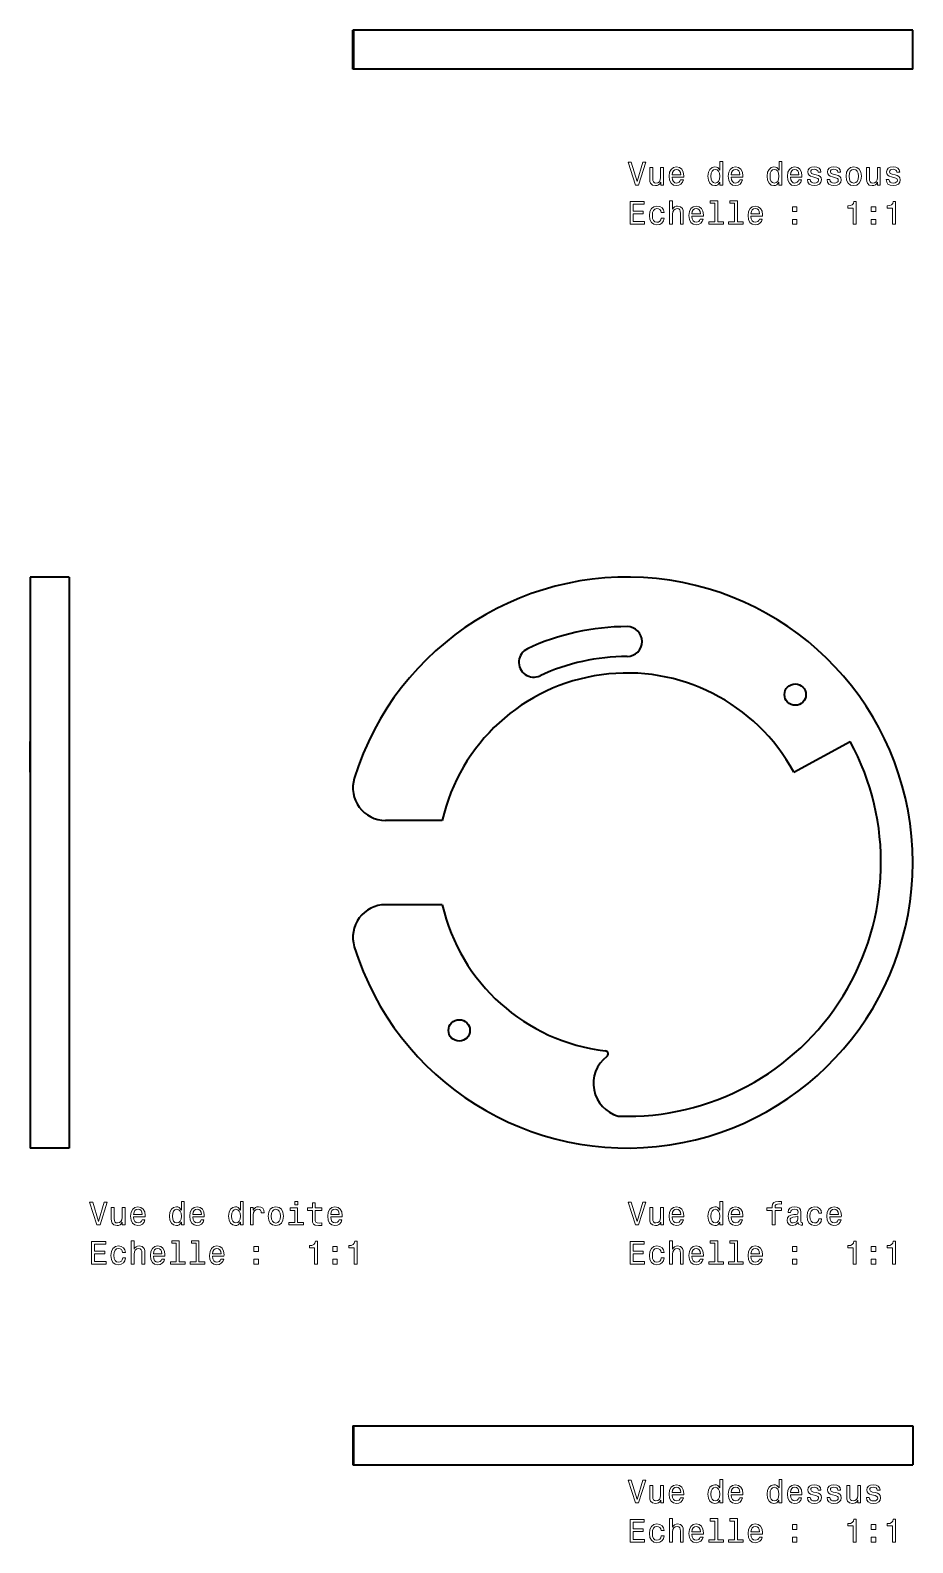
# Model space of a CAD drawing. Extents: x 502 to 939, y 316 to 575.
# Drawn here: x 501.7 to 637.6, y 315.7 to 548.8 of the extents above; entities that cross this region are included whole.
import ezdxf

# ---------------------------------------------------------------- set-up
doc = ezdxf.new("R2010")
doc.units = 0

msp = doc.modelspace()

# ---------------------------------------------------------------- linework, layer by layer
at = {"color": 7, "lineweight": 35, "ltscale": 0.005557}
for p, q in [((551.59, 548.78), (551.37, 548.78)), ((551.59, 542.78), (551.37, 542.78)), ((551.37, 333.66), (551.59, 333.66)), ((551.37, 327.66), (551.59, 327.66))]:
    msp.add_line(p, q, dxfattribs=at)
at = {"color": 7, "lineweight": 35, "ltscale": 0.15}
for p, q in [((551.37, 542.78), (551.37, 548.78)), ((637.63, 542.78), (637.63, 548.78)), ((507.66, 464.5), (501.66, 464.5)), ((507.66, 376.5), (501.66, 376.5)), ((551.37, 333.66), (551.37, 327.66)), ((551.37, 333.66), (551.37, 327.66)), ((637.63, 333.66), (637.63, 327.66))]:
    msp.add_line(p, q, dxfattribs=at)
at = {"color": 7, "lineweight": 35}
for p, q in [((637.63, 548.78), (551.59, 548.78)), ((637.63, 542.78), (551.59, 542.78)), ((501.66, 464.5), (501.66, 420.5)), ((507.66, 464.5), (507.66, 420.5)), ((501.66, 420.5), (501.66, 376.5)), ((507.66, 420.5), (507.66, 376.5)), ((551.59, 333.66), (637.63, 333.66)), ((551.59, 327.66), (637.63, 327.66)), ((592.36, 327.66), (632.75, 327.66))]:
    msp.add_line(p, q, dxfattribs=at)
at = {"color": 7, "lineweight": 13, "ltscale": 0.15}
for p, q in [((551.59, 542.78), (551.59, 548.78)), ((551.59, 333.66), (551.59, 327.66))]:
    msp.add_line(p, q, dxfattribs=at)
at = {"color": 7, "lineweight": 35, "ltscale": 0.051671}
msp.add_line((590.5, 548.78), (588.43, 548.78), dxfattribs=at)
at = {"color": 7, "lineweight": 35, "ltscale": 0.00497}
msp.add_line((590.7, 548.78), (590.5, 548.78), dxfattribs=at)
at = {"color": 7, "lineweight": 35, "ltscale": 0.118097}
msp.add_line((501.66, 434.44), (501.66, 439.16), dxfattribs=at)
at = {"color": 7, "lineweight": 35, "ltscale": 0.247501}
msp.add_line((619.31, 434.44), (628.01, 439.16), dxfattribs=at)
at = {"color": 7, "lineweight": 35, "ltscale": 0.219635}
for p, q in [((565.15, 427), (556.37, 427)), ((565.15, 414), (556.37, 414))]:
    msp.add_line(p, q, dxfattribs=at)
at = {"color": 7, "lineweight": 35, "ltscale": 0.000515747}
msp.add_line((501.66, 381.41), (501.66, 381.39), dxfattribs=at)
at = {"color": 7, "lineweight": 13}
for points in [[(596.03, 528.43), (595.15, 525.45), (594.25, 528.43), (593.77, 528.43), (594.9, 524.92), (595.4, 524.92), (596.51, 528.43)], [(599.23, 527.63), (598.79, 527.63), (598.79, 526.07), (598.74, 525.7), (598.59, 525.44), (598.36, 525.28), (598.07, 525.23), (597.83, 525.27), (597.68, 525.39), (597.59, 525.6), (597.57, 525.89), (597.57, 527.63), (597.13, 527.63), (597.13, 525.85), (597.14, 525.49), (597.24, 525.19), (597.53, 524.92), (598, 524.83), (598.25, 524.86), (598.47, 524.95), (598.66, 525.11), (598.81, 525.34), (598.81, 524.92), (599.23, 524.92)], [(600.57, 526.15), (602.34, 526.15), (602.35, 526.35), (602.27, 526.93), (602.05, 527.37), (601.69, 527.63), (601.22, 527.73), (600.76, 527.63), (600.41, 527.34), (600.18, 526.88), (600.1, 526.28), (600.18, 525.66), (600.41, 525.2), (600.75, 524.92), (601.21, 524.83), (601.6, 524.89), (601.92, 525.06), (602.16, 525.34), (602.3, 525.7), (601.86, 525.7), (601.77, 525.5), (601.64, 525.35), (601.26, 525.22), (600.98, 525.28), (600.76, 525.46), (600.62, 525.74), (600.57, 526.13)], [(600.57, 526.52), (600.62, 526.87), (600.76, 527.13), (600.97, 527.28), (601.24, 527.34), (601.51, 527.28), (601.71, 527.13), (601.84, 526.87), (601.88, 526.52)], [(607.92, 525.34), (607.92, 524.92), (608.36, 524.92), (608.36, 528.54), (607.92, 528.54), (607.92, 527.22), (607.58, 527.6), (607.38, 527.69), (607.14, 527.73), (606.71, 527.63), (606.38, 527.34), (606.16, 526.89), (606.08, 526.28), (606.16, 525.67), (606.38, 525.21), (606.71, 524.92), (607.14, 524.83), (607.38, 524.86), (607.59, 524.95)], [(607.21, 527.33), (607.51, 527.26), (607.73, 527.06), (607.86, 526.73), (607.91, 526.28), (607.86, 525.82), (607.73, 525.49), (607.51, 525.29), (607.21, 525.22), (606.94, 525.29), (606.73, 525.49), (606.58, 525.82), (606.54, 526.28), (606.58, 526.73), (606.73, 527.06), (606.94, 527.26)], [(609.68, 526.15), (611.45, 526.15), (611.46, 526.35), (611.38, 526.93), (611.15, 527.37), (610.8, 527.63), (610.33, 527.73), (609.87, 527.63), (609.52, 527.34), (609.29, 526.88), (609.21, 526.28), (609.29, 525.66), (609.51, 525.2), (609.86, 524.92), (610.32, 524.83), (610.71, 524.89), (611.03, 525.06), (611.27, 525.34), (611.41, 525.7), (610.97, 525.7), (610.88, 525.5), (610.74, 525.35), (610.37, 525.22), (610.08, 525.28), (609.87, 525.46), (609.73, 525.74), (609.68, 526.13)], [(609.68, 526.52), (609.73, 526.87), (609.87, 527.13), (610.07, 527.28), (610.35, 527.34), (610.61, 527.28), (610.82, 527.13), (610.95, 526.87), (610.99, 526.52)], [(617.02, 525.34), (617.02, 524.92), (617.47, 524.92), (617.47, 528.54), (617.03, 528.54), (617.03, 527.22), (616.69, 527.6), (616.48, 527.69), (616.25, 527.73), (615.82, 527.63), (615.49, 527.34), (615.27, 526.89), (615.19, 526.28), (615.27, 525.67), (615.49, 525.21), (615.82, 524.92), (616.25, 524.83), (616.48, 524.86), (616.7, 524.95)], [(616.32, 527.33), (616.61, 527.26), (616.84, 527.06), (616.97, 526.73), (617.02, 526.28), (616.97, 525.82), (616.84, 525.49), (616.61, 525.29), (616.32, 525.22), (616.05, 525.29), (615.83, 525.49), (615.69, 525.82), (615.65, 526.28), (615.69, 526.73), (615.83, 527.06), (616.05, 527.26)], [(618.78, 526.15), (620.56, 526.15), (620.56, 526.35), (620.48, 526.93), (620.26, 527.37), (619.91, 527.63), (619.44, 527.73), (618.98, 527.63), (618.63, 527.34), (618.4, 526.88), (618.32, 526.28), (618.4, 525.66), (618.62, 525.2), (618.97, 524.92), (619.42, 524.83), (619.82, 524.89), (620.14, 525.06), (620.38, 525.34), (620.51, 525.7), (620.07, 525.7), (619.98, 525.5), (619.85, 525.35), (619.48, 525.22), (619.19, 525.28), (618.98, 525.46), (618.83, 525.74), (618.78, 526.13)], [(618.78, 526.52), (618.84, 526.87), (618.98, 527.13), (619.18, 527.28), (619.45, 527.34), (619.72, 527.28), (619.93, 527.13), (620.05, 526.87), (620.1, 526.52)], [(622.76, 526.5), (622.33, 526.6), (622.01, 526.72), (621.91, 526.95), (621.94, 527.12), (622.04, 527.24), (622.21, 527.32), (622.46, 527.35), (622.7, 527.32), (622.88, 527.23), (623, 527.09), (623.06, 526.91), (623.49, 526.91), (623.49, 526.92), (623.41, 527.25), (623.21, 527.5), (622.88, 527.67), (622.46, 527.73), (622.03, 527.67), (621.72, 527.5), (621.52, 527.25), (621.46, 526.94), (621.51, 526.64), (621.65, 526.42), (621.88, 526.27), (622.22, 526.17), (622.71, 526.05), (623.01, 525.92), (623.1, 525.82), (623.13, 525.67), (623.08, 525.48), (622.96, 525.34), (622.76, 525.25), (622.5, 525.22), (622.22, 525.25), (622.02, 525.36), (621.89, 525.53), (621.83, 525.76), (621.4, 525.76), (621.47, 525.36), (621.68, 525.07), (622.01, 524.89), (622.46, 524.83), (622.93, 524.89), (623.28, 525.07), (623.49, 525.35), (623.57, 525.72), (623.51, 526.04), (623.36, 526.25), (623.1, 526.39)], [(625.79, 526.5), (625.36, 526.6), (625.05, 526.72), (624.94, 526.95), (624.97, 527.12), (625.08, 527.24), (625.25, 527.32), (625.5, 527.35), (625.73, 527.32), (625.92, 527.23), (626.04, 527.09), (626.09, 526.91), (626.52, 526.91), (626.52, 526.92), (626.45, 527.25), (626.24, 527.5), (625.92, 527.67), (625.5, 527.73), (625.07, 527.67), (624.75, 527.5), (624.56, 527.25), (624.5, 526.94), (624.54, 526.64), (624.68, 526.42), (624.92, 526.27), (625.25, 526.17), (625.75, 526.05), (626.05, 525.92), (626.13, 525.82), (626.16, 525.67), (626.12, 525.48), (626, 525.34), (625.8, 525.25), (625.54, 525.22), (625.26, 525.25), (625.06, 525.36), (624.92, 525.53), (624.87, 525.76), (624.44, 525.76), (624.51, 525.36), (624.71, 525.07), (625.04, 524.89), (625.5, 524.83), (625.97, 524.89), (626.32, 525.07), (626.53, 525.35), (626.61, 525.72), (626.55, 526.04), (626.39, 526.25), (626.14, 526.39)], [(627.37, 526.27), (627.45, 525.66), (627.68, 525.2), (628.05, 524.92), (628.55, 524.83), (629.04, 524.92), (629.4, 525.2), (629.64, 525.65), (629.72, 526.27), (629.64, 526.89), (629.4, 527.35), (629.04, 527.63), (628.55, 527.73), (628.05, 527.63), (627.68, 527.34), (627.45, 526.89)], [(627.83, 526.28), (627.87, 526.73), (628.01, 527.06), (628.24, 527.26), (628.55, 527.33), (628.85, 527.26), (629.08, 527.07), (629.22, 526.73), (629.27, 526.28), (629.22, 525.82), (629.08, 525.49), (628.85, 525.29), (628.55, 525.22), (628.24, 525.29), (628.01, 525.49), (627.87, 525.82)], [(632.63, 527.63), (632.18, 527.63), (632.18, 526.07), (632.13, 525.7), (631.99, 525.44), (631.76, 525.28), (631.46, 525.23), (631.23, 525.27), (631.07, 525.39), (630.99, 525.6), (630.97, 525.89), (630.97, 527.63), (630.52, 527.63), (630.52, 525.85), (630.54, 525.49), (630.64, 525.19), (630.93, 524.92), (631.4, 524.83), (631.65, 524.86), (631.87, 524.95), (632.05, 525.11), (632.2, 525.34), (632.2, 524.92), (632.63, 524.92)], [(634.9, 526.5), (634.47, 526.6), (634.16, 526.72), (634.05, 526.95), (634.08, 527.12), (634.19, 527.24), (634.36, 527.32), (634.6, 527.35), (634.84, 527.32), (635.03, 527.23), (635.15, 527.09), (635.2, 526.91), (635.63, 526.91), (635.63, 526.92), (635.56, 527.25), (635.35, 527.5), (635.03, 527.67), (634.6, 527.73), (634.18, 527.67), (633.86, 527.5), (633.67, 527.25), (633.61, 526.94), (633.65, 526.64), (633.79, 526.42), (634.02, 526.27), (634.36, 526.17), (634.86, 526.05), (635.16, 525.92), (635.24, 525.82), (635.27, 525.67), (635.22, 525.48), (635.1, 525.34), (634.91, 525.25), (634.64, 525.22), (634.37, 525.25), (634.17, 525.36), (634.03, 525.53), (633.97, 525.76), (633.55, 525.76), (633.62, 525.36), (633.82, 525.07), (634.15, 524.89), (634.6, 524.83), (635.08, 524.89), (635.43, 525.07), (635.64, 525.35), (635.71, 525.72), (635.66, 526.04), (635.5, 526.25), (635.24, 526.39)], [(594.09, 518.88), (596.31, 518.88), (596.31, 519.3), (594.56, 519.3), (594.56, 520.48), (596.12, 520.48), (596.12, 520.9), (594.56, 520.9), (594.56, 521.95), (596.27, 521.95), (596.27, 522.38), (594.09, 522.38)], [(600.18, 518.88), (600.62, 518.88), (600.62, 520.44), (600.67, 520.8), (600.81, 521.06), (601.04, 521.22), (601.34, 521.28), (601.59, 521.23), (601.74, 521.09), (601.81, 520.87), (601.84, 520.56), (601.84, 518.88), (602.28, 518.88), (602.28, 520.66), (602.26, 521.01), (602.17, 521.31), (601.87, 521.58), (601.41, 521.68), (601.16, 521.64), (600.94, 521.55), (600.76, 521.4), (600.62, 521.19), (600.62, 522.5), (600.18, 522.5)], [(607.13, 522.12), (607.13, 519.25), (606.22, 519.25), (606.22, 518.88), (608.49, 518.88), (608.49, 519.25), (607.58, 519.25), (607.58, 522.5), (606.44, 522.5), (606.44, 522.12)], [(610.17, 522.12), (610.17, 519.25), (609.26, 519.25), (609.26, 518.88), (611.52, 518.88), (611.52, 519.25), (610.61, 519.25), (610.61, 522.5), (609.47, 522.5), (609.47, 522.12)], [(628.46, 518.88), (628.92, 518.88), (628.92, 522.4), (628.57, 522.4), (628.48, 522.09), (628.3, 521.89), (628.02, 521.76), (627.64, 521.72), (627.64, 521.37), (628.46, 521.37)], [(634.53, 518.88), (634.99, 518.88), (634.99, 522.4), (634.64, 522.4), (634.55, 522.09), (634.37, 521.89), (634.09, 521.76), (633.71, 521.72), (633.71, 521.37), (634.53, 521.37)], [(598.87, 520.69), (599.31, 520.69), (599.22, 521.09), (599, 521.41), (598.66, 521.6), (598.22, 521.68), (597.74, 521.58), (597.37, 521.3), (597.14, 520.84), (597.06, 520.22), (597.13, 519.61), (597.36, 519.16), (597.72, 518.88), (598.21, 518.78), (598.64, 518.85), (598.98, 519.07), (599.21, 519.4), (599.31, 519.84), (598.89, 519.84), (598.81, 519.56), (598.67, 519.35), (598.47, 519.22), (598.22, 519.18), (597.91, 519.24), (597.69, 519.45), (597.56, 519.77), (597.51, 520.24), (597.56, 520.69), (597.7, 521.02), (597.92, 521.22), (598.22, 521.29), (598.48, 521.25), (598.68, 521.13), (598.81, 520.94)], [(603.6, 520.1), (605.38, 520.1), (605.38, 520.31), (605.3, 520.89), (605.08, 521.32), (604.73, 521.58), (604.26, 521.68), (603.8, 521.58), (603.45, 521.3), (603.22, 520.84), (603.14, 520.23), (603.22, 519.61), (603.44, 519.16), (603.79, 518.88), (604.24, 518.78), (604.64, 518.84), (604.96, 519.02), (605.2, 519.29), (605.33, 519.65), (604.89, 519.65), (604.8, 519.45), (604.67, 519.3), (604.3, 519.18), (604.01, 519.23), (603.8, 519.41), (603.65, 519.7), (603.6, 520.09)], [(603.6, 520.47), (603.66, 520.82), (603.8, 521.08), (604, 521.24), (604.27, 521.29), (604.54, 521.24), (604.75, 521.08), (604.87, 520.82), (604.92, 520.47)], [(612.71, 520.1), (614.49, 520.1), (614.49, 520.31), (614.41, 520.89), (614.19, 521.32), (613.84, 521.58), (613.37, 521.68), (612.91, 521.58), (612.56, 521.3), (612.33, 520.84), (612.25, 520.23), (612.32, 519.61), (612.55, 519.16), (612.9, 518.88), (613.35, 518.78), (613.75, 518.84), (614.07, 519.02), (614.31, 519.29), (614.44, 519.65), (614, 519.65), (613.91, 519.45), (613.78, 519.3), (613.41, 519.18), (613.12, 519.23), (612.9, 519.41), (612.76, 519.7), (612.71, 520.09)], [(612.71, 520.47), (612.77, 520.82), (612.9, 521.08), (613.11, 521.24), (613.38, 521.29), (613.65, 521.24), (613.86, 521.08), (613.98, 520.82), (614.03, 520.47)], [(619.09, 520.83), (619.79, 520.83), (619.79, 521.58), (619.09, 521.58)], [(631.24, 520.83), (631.93, 520.83), (631.93, 521.58), (631.24, 521.58)], [(619.09, 518.88), (619.79, 518.88), (619.79, 519.63), (619.09, 519.63)], [(631.24, 518.88), (631.93, 518.88), (631.93, 519.63), (631.24, 519.63)], [(513.06, 368.15), (512.18, 365.17), (511.28, 368.15), (510.8, 368.15), (511.93, 364.64), (512.43, 364.64), (513.53, 368.15)], [(516.26, 367.35), (515.81, 367.35), (515.81, 365.79), (515.76, 365.43), (515.62, 365.16), (515.39, 365), (515.09, 364.95), (514.86, 364.99), (514.7, 365.11), (514.62, 365.32), (514.6, 365.61), (514.6, 367.35), (514.15, 367.35), (514.15, 365.57), (514.17, 365.21), (514.27, 364.92), (514.56, 364.64), (515.03, 364.55), (515.28, 364.58), (515.5, 364.67), (515.68, 364.83), (515.83, 365.06), (515.83, 364.64), (516.26, 364.64)], [(517.59, 365.87), (519.37, 365.87), (519.37, 366.08), (519.29, 366.66), (519.07, 367.09), (518.72, 367.35), (518.25, 367.45), (517.79, 367.35), (517.44, 367.06), (517.21, 366.61), (517.13, 366), (517.21, 365.38), (517.43, 364.93), (517.78, 364.64), (518.23, 364.55), (518.63, 364.61), (518.95, 364.78), (519.19, 365.06), (519.32, 365.42), (518.89, 365.42), (518.79, 365.22), (518.66, 365.07), (518.29, 364.95), (518, 365), (517.79, 365.18), (517.64, 365.47), (517.59, 365.85)], [(517.59, 366.24), (517.65, 366.59), (517.79, 366.85), (517.99, 367), (518.27, 367.06), (518.53, 367), (518.74, 366.85), (518.87, 366.59), (518.91, 366.24)], [(524.94, 365.06), (524.94, 364.64), (525.39, 364.64), (525.39, 368.26), (524.95, 368.26), (524.95, 366.94), (524.61, 367.32), (524.4, 367.41), (524.17, 367.45), (523.74, 367.35), (523.4, 367.06), (523.19, 366.61), (523.11, 366), (523.19, 365.39), (523.4, 364.93), (523.74, 364.64), (524.17, 364.55), (524.4, 364.58), (524.61, 364.67)], [(524.24, 367.05), (524.53, 366.98), (524.76, 366.78), (524.89, 366.45), (524.94, 366), (524.89, 365.54), (524.76, 365.21), (524.53, 365.01), (524.24, 364.95), (523.96, 365.01), (523.75, 365.21), (523.61, 365.55), (523.57, 366), (523.61, 366.45), (523.75, 366.78), (523.96, 366.98)], [(526.7, 365.87), (528.48, 365.87), (528.48, 366.08), (528.4, 366.66), (528.18, 367.09), (527.83, 367.35), (527.36, 367.45), (526.9, 367.35), (526.55, 367.06), (526.32, 366.61), (526.24, 366), (526.31, 365.38), (526.54, 364.93), (526.89, 364.64), (527.34, 364.55), (527.74, 364.61), (528.06, 364.78), (528.3, 365.06), (528.43, 365.42), (527.99, 365.42), (527.9, 365.22), (527.77, 365.07), (527.4, 364.95), (527.11, 365), (526.89, 365.18), (526.75, 365.47), (526.7, 365.85)], [(526.7, 366.24), (526.76, 366.59), (526.89, 366.85), (527.1, 367), (527.37, 367.06), (527.64, 367), (527.85, 366.85), (527.97, 366.59), (528.02, 366.24)], [(534.05, 365.06), (534.05, 364.64), (534.49, 364.64), (534.49, 368.26), (534.06, 368.26), (534.06, 366.94), (533.72, 367.32), (533.51, 367.41), (533.27, 367.45), (532.85, 367.35), (532.51, 367.06), (532.3, 366.61), (532.22, 366), (532.3, 365.39), (532.51, 364.93), (532.85, 364.64), (533.27, 364.55), (533.51, 364.58), (533.72, 364.67)], [(533.35, 367.05), (533.64, 366.98), (533.86, 366.78), (534, 366.45), (534.05, 366), (534, 365.54), (533.86, 365.21), (533.64, 365.01), (533.35, 364.95), (533.07, 365.01), (532.86, 365.21), (532.72, 365.55), (532.67, 366), (532.72, 366.45), (532.86, 366.78), (533.07, 366.98)], [(535.59, 364.64), (536.03, 364.64), (536.03, 366.19), (536.08, 366.56), (536.21, 366.83), (536.44, 366.99), (536.73, 367.05), (536.96, 367.01), (537.12, 366.91), (537.22, 366.74), (537.26, 366.51), (537.71, 366.51), (537.65, 366.92), (537.48, 367.21), (537.2, 367.39), (536.82, 367.45), (536.57, 367.41), (536.35, 367.31), (536.15, 367.13), (535.99, 366.9), (535.99, 367.35), (535.59, 367.35)], [(538.33, 365.99), (538.41, 365.38), (538.64, 364.93), (539.01, 364.64), (539.5, 364.55), (539.99, 364.64), (540.36, 364.92), (540.59, 365.37), (540.68, 365.99), (540.59, 366.61), (540.36, 367.07), (539.99, 367.35), (539.5, 367.45), (539.01, 367.35), (538.64, 367.06), (538.41, 366.61)], [(538.78, 366), (538.83, 366.45), (538.97, 366.78), (539.19, 366.98), (539.5, 367.05), (539.8, 366.98), (540.03, 366.79), (540.17, 366.45), (540.22, 366), (540.17, 365.54), (540.03, 365.21), (539.8, 365.01), (539.5, 364.94), (539.19, 365.01), (538.97, 365.21), (538.83, 365.54)], [(542.85, 365.02), (542.85, 367.26), (541.71, 367.26), (541.71, 366.88), (542.41, 366.88), (542.41, 365.02), (541.5, 365.02), (541.5, 364.64), (543.77, 364.64), (543.77, 365.02)], [(542.87, 368.26), (542.4, 368.26), (542.4, 367.76), (542.87, 367.76)], [(545.13, 366.88), (545.13, 365.53), (545.16, 365.09), (545.3, 364.78), (545.58, 364.61), (546.06, 364.55), (546.58, 364.57), (546.58, 364.96), (546.2, 364.93), (545.85, 364.97), (545.67, 365.09), (545.58, 365.3), (545.57, 365.6), (545.57, 366.88), (546.58, 366.88), (546.58, 367.26), (545.57, 367.26), (545.57, 368.05), (545.13, 368.05), (545.13, 367.26), (544.36, 367.26), (544.36, 366.88)], [(547.95, 365.87), (549.73, 365.87), (549.73, 366.08), (549.65, 366.66), (549.43, 367.09), (549.08, 367.35), (548.61, 367.45), (548.15, 367.35), (547.8, 367.06), (547.57, 366.61), (547.49, 366), (547.57, 365.38), (547.79, 364.93), (548.14, 364.64), (548.6, 364.55), (548.99, 364.61), (549.31, 364.78), (549.55, 365.06), (549.68, 365.42), (549.25, 365.42), (549.15, 365.22), (549.02, 365.07), (548.65, 364.95), (548.36, 365), (548.15, 365.18), (548.01, 365.47), (547.95, 365.85)], [(547.95, 366.24), (548.01, 366.59), (548.15, 366.85), (548.35, 367), (548.63, 367.06), (548.89, 367), (549.1, 366.85), (549.23, 366.59), (549.27, 366.24)], [(596.03, 368.15), (595.15, 365.17), (594.25, 368.15), (593.77, 368.15), (594.9, 364.64), (595.4, 364.64), (596.51, 368.15)], [(599.23, 367.35), (598.79, 367.35), (598.79, 365.79), (598.74, 365.43), (598.59, 365.16), (598.36, 365), (598.07, 364.95), (597.83, 364.99), (597.68, 365.11), (597.59, 365.32), (597.57, 365.61), (597.57, 367.35), (597.13, 367.35), (597.13, 365.57), (597.14, 365.21), (597.24, 364.92), (597.53, 364.64), (598, 364.55), (598.25, 364.58), (598.47, 364.67), (598.66, 364.83), (598.81, 365.06), (598.81, 364.64), (599.23, 364.64)], [(600.57, 365.87), (602.34, 365.87), (602.35, 366.08), (602.27, 366.66), (602.05, 367.09), (601.69, 367.35), (601.22, 367.45), (600.76, 367.35), (600.41, 367.06), (600.18, 366.61), (600.1, 366), (600.18, 365.38), (600.41, 364.93), (600.75, 364.64), (601.21, 364.55), (601.6, 364.61), (601.92, 364.78), (602.16, 365.06), (602.3, 365.42), (601.86, 365.42), (601.77, 365.22), (601.64, 365.07), (601.26, 364.95), (600.98, 365), (600.76, 365.18), (600.62, 365.47), (600.57, 365.85)], [(600.57, 366.24), (600.62, 366.59), (600.76, 366.85), (600.97, 367), (601.24, 367.06), (601.51, 367), (601.71, 366.85), (601.84, 366.59), (601.88, 366.24)], [(607.92, 365.06), (607.92, 364.64), (608.36, 364.64), (608.36, 368.26), (607.92, 368.26), (607.92, 366.94), (607.58, 367.32), (607.38, 367.41), (607.14, 367.45), (606.71, 367.35), (606.38, 367.06), (606.16, 366.61), (606.08, 366), (606.16, 365.39), (606.38, 364.93), (606.71, 364.64), (607.14, 364.55), (607.38, 364.58), (607.59, 364.67)], [(607.21, 367.05), (607.51, 366.98), (607.73, 366.78), (607.86, 366.45), (607.91, 366), (607.86, 365.54), (607.73, 365.21), (607.51, 365.01), (607.21, 364.95), (606.94, 365.01), (606.73, 365.21), (606.58, 365.55), (606.54, 366), (606.58, 366.45), (606.73, 366.78), (606.94, 366.98)], [(609.68, 365.87), (611.45, 365.87), (611.46, 366.08), (611.38, 366.66), (611.15, 367.09), (610.8, 367.35), (610.33, 367.45), (609.87, 367.35), (609.52, 367.06), (609.29, 366.61), (609.21, 366), (609.29, 365.38), (609.51, 364.93), (609.86, 364.64), (610.32, 364.55), (610.71, 364.61), (611.03, 364.78), (611.27, 365.06), (611.41, 365.42), (610.97, 365.42), (610.88, 365.22), (610.74, 365.07), (610.37, 364.95), (610.08, 365), (609.87, 365.18), (609.73, 365.47), (609.68, 365.85)], [(609.68, 366.24), (609.73, 366.59), (609.87, 366.85), (610.07, 367), (610.35, 367.06), (610.61, 367), (610.82, 366.85), (610.95, 366.59), (610.99, 366.24)], [(615.97, 366.88), (615.97, 364.64), (616.42, 364.64), (616.42, 366.88), (617.43, 366.88), (617.43, 367.26), (616.42, 367.26), (616.42, 367.43), (616.45, 367.63), (616.57, 367.77), (616.77, 367.85), (617.05, 367.88), (617.43, 367.86), (617.43, 368.24), (616.95, 368.26), (616.51, 368.22), (616.21, 368.08), (616.03, 367.85), (615.97, 367.51), (615.97, 367.26), (615.16, 367.26), (615.16, 366.88)], [(620, 365), (620, 364.98), (620.03, 364.81), (620.1, 364.69), (620.42, 364.59), (620.67, 364.63), (620.67, 364.98), (620.56, 364.96), (620.42, 365.03), (620.4, 365.23), (620.4, 366.63), (620.34, 366.99), (620.16, 367.24), (619.85, 367.39), (619.42, 367.45), (619, 367.39), (618.68, 367.22), (618.49, 366.95), (618.42, 366.6), (618.42, 366.56), (618.82, 366.56), (618.85, 366.78), (618.97, 366.93), (619.15, 367.02), (619.4, 367.05), (619.65, 367.03), (619.83, 366.95), (619.93, 366.82), (619.97, 366.64), (619.95, 366.43), (619.87, 366.32), (619.67, 366.27), (619.29, 366.23), (618.85, 366.14), (618.55, 365.98), (618.36, 365.73), (618.31, 365.35), (618.36, 365.02), (618.52, 364.77), (618.77, 364.62), (619.12, 364.56), (619.59, 364.67)], [(619.95, 365.59), (619.89, 365.33), (619.73, 365.13), (619.49, 365), (619.19, 364.95), (619, 364.98), (618.86, 365.06), (618.78, 365.2), (618.75, 365.39), (618.77, 365.57), (618.85, 365.7), (619.18, 365.84), (619.59, 365.9), (619.95, 366.02)], [(623.16, 366.45), (623.59, 366.45), (623.5, 366.86), (623.29, 367.18), (622.95, 367.37), (622.51, 367.45), (622.03, 367.35), (621.66, 367.06), (621.43, 366.61), (621.35, 365.99), (621.42, 365.38), (621.65, 364.93), (622.01, 364.64), (622.5, 364.55), (622.93, 364.62), (623.27, 364.84), (623.5, 365.17), (623.6, 365.61), (623.18, 365.61), (623.1, 365.33), (622.96, 365.12), (622.76, 364.99), (622.51, 364.95), (622.2, 365.01), (621.98, 365.21), (621.84, 365.54), (621.8, 366.01), (621.84, 366.46), (621.99, 366.79), (622.21, 366.99), (622.51, 367.06), (622.77, 367.01), (622.97, 366.9), (623.1, 366.71)], [(624.86, 365.87), (626.63, 365.87), (626.64, 366.08), (626.56, 366.66), (626.33, 367.09), (625.98, 367.35), (625.51, 367.45), (625.05, 367.35), (624.7, 367.06), (624.47, 366.61), (624.39, 366), (624.47, 365.38), (624.69, 364.93), (625.04, 364.64), (625.5, 364.55), (625.89, 364.61), (626.21, 364.78), (626.45, 365.06), (626.59, 365.42), (626.15, 365.42), (626.06, 365.22), (625.92, 365.07), (625.55, 364.95), (625.26, 365), (625.05, 365.18), (624.91, 365.47), (624.86, 365.85)], [(624.86, 366.24), (624.91, 366.59), (625.05, 366.85), (625.25, 367), (625.53, 367.06), (625.79, 367), (626, 366.85), (626.13, 366.59), (626.17, 366.24)], [(511.12, 358.6), (513.34, 358.6), (513.34, 359.02), (511.58, 359.02), (511.58, 360.21), (513.15, 360.21), (513.15, 360.62), (511.58, 360.62), (511.58, 361.67), (513.3, 361.67), (513.3, 362.1), (511.12, 362.1)], [(515.89, 360.41), (516.33, 360.41), (516.24, 360.81), (516.03, 361.13), (515.69, 361.32), (515.25, 361.4), (514.77, 361.3), (514.4, 361.02), (514.17, 360.56), (514.08, 359.94), (514.16, 359.33), (514.39, 358.88), (514.75, 358.6), (515.23, 358.5), (515.67, 358.58), (516.01, 358.79), (516.24, 359.12), (516.34, 359.56), (515.92, 359.56), (515.84, 359.28), (515.7, 359.07), (515.5, 358.94), (515.25, 358.9), (514.94, 358.96), (514.72, 359.17), (514.58, 359.49), (514.54, 359.96), (514.58, 360.41), (514.72, 360.74), (514.95, 360.94), (515.25, 361.01), (515.51, 360.97), (515.71, 360.85), (515.84, 360.66)], [(517.21, 358.6), (517.65, 358.6), (517.65, 360.16), (517.7, 360.52), (517.84, 360.78), (518.07, 360.94), (518.37, 361), (518.61, 360.95), (518.76, 360.82), (518.84, 360.59), (518.87, 360.29), (518.87, 358.6), (519.31, 358.6), (519.31, 360.38), (519.29, 360.73), (519.2, 361.03), (518.9, 361.3), (518.44, 361.4), (518.18, 361.37), (517.97, 361.27), (517.79, 361.12), (517.65, 360.91), (517.65, 362.22), (517.21, 362.22)], [(520.63, 359.82), (522.41, 359.82), (522.41, 360.03), (522.33, 360.61), (522.11, 361.04), (521.76, 361.3), (521.29, 361.4), (520.83, 361.3), (520.47, 361.02), (520.25, 360.56), (520.17, 359.95), (520.24, 359.33), (520.47, 358.88), (520.82, 358.6), (521.27, 358.5), (521.66, 358.57), (521.99, 358.74), (522.22, 359.01), (522.36, 359.37), (521.92, 359.37), (521.83, 359.17), (521.7, 359.02), (521.33, 358.9), (521.04, 358.95), (520.82, 359.13), (520.68, 359.42), (520.63, 359.81)], [(524.16, 361.84), (524.16, 358.97), (523.25, 358.97), (523.25, 358.6), (525.51, 358.6), (525.51, 358.97), (524.6, 358.97), (524.6, 362.22), (523.46, 362.22), (523.46, 361.84)], [(527.2, 361.84), (527.2, 358.97), (526.28, 358.97), (526.28, 358.6), (528.55, 358.6), (528.55, 358.97), (527.64, 358.97), (527.64, 362.22), (526.5, 362.22), (526.5, 361.84)], [(529.74, 359.82), (531.51, 359.82), (531.52, 360.03), (531.44, 360.61), (531.22, 361.04), (530.86, 361.3), (530.39, 361.4), (529.94, 361.3), (529.58, 361.02), (529.36, 360.56), (529.27, 359.95), (529.35, 359.33), (529.58, 358.88), (529.93, 358.6), (530.38, 358.5), (530.77, 358.57), (531.1, 358.74), (531.33, 359.01), (531.47, 359.37), (531.03, 359.37), (530.94, 359.17), (530.81, 359.02), (530.43, 358.9), (530.15, 358.95), (529.93, 359.13), (529.79, 359.42), (529.74, 359.81)], [(545.48, 358.6), (545.94, 358.6), (545.94, 362.12), (545.6, 362.12), (545.51, 361.81), (545.33, 361.61), (545.05, 361.49), (544.67, 361.45), (544.67, 361.09), (545.48, 361.09)], [(551.56, 358.6), (552.01, 358.6), (552.01, 362.12), (551.67, 362.12), (551.58, 361.81), (551.4, 361.61), (551.12, 361.49), (550.74, 361.45), (550.74, 361.09), (551.56, 361.09)], [(594.09, 358.6), (596.31, 358.6), (596.31, 359.02), (594.56, 359.02), (594.56, 360.21), (596.12, 360.21), (596.12, 360.62), (594.56, 360.62), (594.56, 361.67), (596.27, 361.67), (596.27, 362.1), (594.09, 362.1)], [(598.87, 360.41), (599.31, 360.41), (599.22, 360.81), (599, 361.13), (598.66, 361.32), (598.22, 361.4), (597.74, 361.3), (597.37, 361.02), (597.14, 360.56), (597.06, 359.94), (597.13, 359.33), (597.36, 358.88), (597.72, 358.6), (598.21, 358.5), (598.64, 358.58), (598.98, 358.79), (599.21, 359.12), (599.31, 359.56), (598.89, 359.56), (598.81, 359.28), (598.67, 359.07), (598.47, 358.94), (598.22, 358.9), (597.91, 358.96), (597.69, 359.17), (597.56, 359.49), (597.51, 359.96), (597.56, 360.41), (597.7, 360.74), (597.92, 360.94), (598.22, 361.01), (598.48, 360.97), (598.68, 360.85), (598.81, 360.66)], [(600.18, 358.6), (600.62, 358.6), (600.62, 360.16), (600.67, 360.52), (600.81, 360.78), (601.04, 360.94), (601.34, 361), (601.59, 360.95), (601.74, 360.82), (601.81, 360.59), (601.84, 360.29), (601.84, 358.6), (602.28, 358.6), (602.28, 360.38), (602.26, 360.73), (602.17, 361.03), (601.87, 361.3), (601.41, 361.4), (601.16, 361.37), (600.94, 361.27), (600.76, 361.12), (600.62, 360.91), (600.62, 362.22), (600.18, 362.22)], [(603.6, 359.82), (605.38, 359.82), (605.38, 360.03), (605.3, 360.61), (605.08, 361.04), (604.73, 361.3), (604.26, 361.4), (603.8, 361.3), (603.45, 361.02), (603.22, 360.56), (603.14, 359.95), (603.22, 359.33), (603.44, 358.88), (603.79, 358.6), (604.24, 358.5), (604.64, 358.57), (604.96, 358.74), (605.2, 359.01), (605.33, 359.37), (604.89, 359.37), (604.8, 359.17), (604.67, 359.02), (604.3, 358.9), (604.01, 358.95), (603.8, 359.13), (603.65, 359.42), (603.6, 359.81)], [(607.13, 361.84), (607.13, 358.97), (606.22, 358.97), (606.22, 358.6), (608.49, 358.6), (608.49, 358.97), (607.58, 358.97), (607.58, 362.22), (606.44, 362.22), (606.44, 361.84)], [(610.17, 361.84), (610.17, 358.97), (609.26, 358.97), (609.26, 358.6), (611.52, 358.6), (611.52, 358.97), (610.61, 358.97), (610.61, 362.22), (609.47, 362.22), (609.47, 361.84)], [(612.71, 359.82), (614.49, 359.82), (614.49, 360.03), (614.41, 360.61), (614.19, 361.04), (613.84, 361.3), (613.37, 361.4), (612.91, 361.3), (612.56, 361.02), (612.33, 360.56), (612.25, 359.95), (612.32, 359.33), (612.55, 358.88), (612.9, 358.6), (613.35, 358.5), (613.75, 358.57), (614.07, 358.74), (614.31, 359.01), (614.44, 359.37), (614, 359.37), (613.91, 359.17), (613.78, 359.02), (613.41, 358.9), (613.12, 358.95), (612.9, 359.13), (612.76, 359.42), (612.71, 359.81)], [(628.46, 358.6), (628.92, 358.6), (628.92, 362.12), (628.57, 362.12), (628.48, 361.81), (628.3, 361.61), (628.02, 361.49), (627.64, 361.45), (627.64, 361.09), (628.46, 361.09)], [(634.53, 358.6), (634.99, 358.6), (634.99, 362.12), (634.64, 362.12), (634.55, 361.81), (634.37, 361.61), (634.09, 361.49), (633.71, 361.45), (633.71, 361.09), (634.53, 361.09)], [(520.63, 360.2), (520.69, 360.54), (520.82, 360.8), (521.03, 360.96), (521.3, 361.01), (521.57, 360.96), (521.78, 360.8), (521.9, 360.54), (521.95, 360.2)], [(529.74, 360.2), (529.79, 360.54), (529.93, 360.8), (530.14, 360.96), (530.41, 361.01), (530.68, 360.96), (530.88, 360.8), (531.01, 360.54), (531.05, 360.2)], [(536.12, 360.55), (536.81, 360.55), (536.81, 361.3), (536.12, 361.3)], [(536.12, 358.6), (536.81, 358.6), (536.81, 359.35), (536.12, 359.35)], [(548.26, 360.55), (548.96, 360.55), (548.96, 361.3), (548.26, 361.3)], [(548.26, 358.6), (548.96, 358.6), (548.96, 359.35), (548.26, 359.35)], [(603.6, 360.2), (603.66, 360.54), (603.8, 360.8), (604, 360.96), (604.27, 361.01), (604.54, 360.96), (604.75, 360.8), (604.87, 360.54), (604.92, 360.2)], [(612.71, 360.2), (612.77, 360.54), (612.9, 360.8), (613.11, 360.96), (613.38, 361.01), (613.65, 360.96), (613.86, 360.8), (613.98, 360.54), (614.03, 360.2)], [(619.09, 360.55), (619.79, 360.55), (619.79, 361.3), (619.09, 361.3)], [(619.09, 358.6), (619.79, 358.6), (619.79, 359.35), (619.09, 359.35)], [(631.24, 360.55), (631.93, 360.55), (631.93, 361.3), (631.24, 361.3)], [(631.24, 358.6), (631.93, 358.6), (631.93, 359.35), (631.24, 359.35)], [(596.03, 325.31), (595.15, 322.33), (594.25, 325.31), (593.77, 325.31), (594.9, 321.8), (595.4, 321.8), (596.51, 325.31)], [(599.23, 324.51), (598.79, 324.51), (598.79, 322.95), (598.74, 322.59), (598.59, 322.32), (598.36, 322.16), (598.07, 322.11), (597.83, 322.15), (597.68, 322.27), (597.59, 322.48), (597.57, 322.77), (597.57, 324.51), (597.13, 324.51), (597.13, 322.73), (597.14, 322.37), (597.24, 322.08), (597.53, 321.8), (598, 321.71), (598.25, 321.74), (598.47, 321.83), (598.66, 321.99), (598.81, 322.22), (598.81, 321.8), (599.23, 321.8)], [(600.57, 323.03), (602.34, 323.03), (602.35, 323.24), (602.27, 323.82), (602.05, 324.25), (601.69, 324.51), (601.22, 324.61), (600.76, 324.51), (600.41, 324.22), (600.18, 323.77), (600.1, 323.16), (600.18, 322.54), (600.41, 322.09), (600.75, 321.8), (601.21, 321.71), (601.6, 321.77), (601.92, 321.94), (602.16, 322.22), (602.3, 322.58), (601.86, 322.58), (601.77, 322.38), (601.64, 322.23), (601.26, 322.11), (600.98, 322.16), (600.76, 322.34), (600.62, 322.63), (600.57, 323.01)], [(600.57, 323.4), (600.62, 323.75), (600.76, 324.01), (600.97, 324.16), (601.24, 324.22), (601.51, 324.16), (601.71, 324.01), (601.84, 323.75), (601.88, 323.4)], [(607.92, 322.22), (607.92, 321.8), (608.36, 321.8), (608.36, 325.42), (607.92, 325.42), (607.92, 324.1), (607.58, 324.48), (607.38, 324.57), (607.14, 324.61), (606.71, 324.51), (606.38, 324.22), (606.16, 323.77), (606.08, 323.16), (606.16, 322.55), (606.38, 322.09), (606.71, 321.8), (607.14, 321.71), (607.38, 321.74), (607.59, 321.83)], [(607.21, 324.21), (607.51, 324.14), (607.73, 323.94), (607.86, 323.61), (607.91, 323.16), (607.86, 322.7), (607.73, 322.37), (607.51, 322.17), (607.21, 322.11), (606.94, 322.17), (606.73, 322.37), (606.58, 322.71), (606.54, 323.16), (606.58, 323.61), (606.73, 323.94), (606.94, 324.14)], [(609.68, 323.03), (611.45, 323.03), (611.46, 323.24), (611.38, 323.82), (611.15, 324.25), (610.8, 324.51), (610.33, 324.61), (609.87, 324.51), (609.52, 324.22), (609.29, 323.77), (609.21, 323.16), (609.29, 322.54), (609.51, 322.09), (609.86, 321.8), (610.32, 321.71), (610.71, 321.77), (611.03, 321.94), (611.27, 322.22), (611.41, 322.58), (610.97, 322.58), (610.88, 322.38), (610.74, 322.23), (610.37, 322.11), (610.08, 322.16), (609.87, 322.34), (609.73, 322.63), (609.68, 323.01)], [(609.68, 323.4), (609.73, 323.75), (609.87, 324.01), (610.07, 324.16), (610.35, 324.22), (610.61, 324.16), (610.82, 324.01), (610.95, 323.75), (610.99, 323.4)], [(617.02, 322.22), (617.02, 321.8), (617.47, 321.8), (617.47, 325.42), (617.03, 325.42), (617.03, 324.1), (616.69, 324.48), (616.48, 324.57), (616.25, 324.61), (615.82, 324.51), (615.49, 324.22), (615.27, 323.77), (615.19, 323.16), (615.27, 322.55), (615.49, 322.09), (615.82, 321.8), (616.25, 321.71), (616.48, 321.74), (616.7, 321.83)], [(616.32, 324.21), (616.61, 324.14), (616.84, 323.94), (616.97, 323.61), (617.02, 323.16), (616.97, 322.7), (616.84, 322.37), (616.61, 322.17), (616.32, 322.11), (616.05, 322.17), (615.83, 322.37), (615.69, 322.71), (615.65, 323.16), (615.69, 323.61), (615.83, 323.94), (616.05, 324.14)], [(618.78, 323.03), (620.56, 323.03), (620.56, 323.24), (620.48, 323.82), (620.26, 324.25), (619.91, 324.51), (619.44, 324.61), (618.98, 324.51), (618.63, 324.22), (618.4, 323.77), (618.32, 323.16), (618.4, 322.54), (618.62, 322.09), (618.97, 321.8), (619.42, 321.71), (619.82, 321.77), (620.14, 321.94), (620.38, 322.22), (620.51, 322.58), (620.07, 322.58), (619.98, 322.38), (619.85, 322.23), (619.48, 322.11), (619.19, 322.16), (618.98, 322.34), (618.83, 322.63), (618.78, 323.01)], [(618.78, 323.4), (618.84, 323.75), (618.98, 324.01), (619.18, 324.16), (619.45, 324.22), (619.72, 324.16), (619.93, 324.01), (620.05, 323.75), (620.1, 323.4)], [(622.76, 323.38), (622.33, 323.48), (622.01, 323.6), (621.91, 323.84), (621.94, 324), (622.04, 324.12), (622.21, 324.2), (622.46, 324.23), (622.7, 324.2), (622.88, 324.11), (623, 323.97), (623.06, 323.79), (623.49, 323.79), (623.49, 323.8), (623.41, 324.13), (623.21, 324.39), (622.88, 324.55), (622.46, 324.61), (622.03, 324.55), (621.72, 324.38), (621.52, 324.13), (621.46, 323.82), (621.51, 323.52), (621.65, 323.31), (621.88, 323.15), (622.22, 323.05), (622.71, 322.93), (623.01, 322.8), (623.1, 322.7), (623.13, 322.55), (623.08, 322.36), (622.96, 322.22), (622.76, 322.13), (622.5, 322.1), (622.22, 322.13), (622.02, 322.24), (621.89, 322.41), (621.83, 322.65), (621.4, 322.65), (621.47, 322.24), (621.68, 321.95), (622.01, 321.77), (622.46, 321.71), (622.93, 321.77), (623.28, 321.95), (623.49, 322.23), (623.57, 322.6), (623.51, 322.92), (623.36, 323.13), (623.1, 323.28)], [(625.79, 323.38), (625.36, 323.48), (625.05, 323.6), (624.94, 323.84), (624.97, 324), (625.08, 324.12), (625.25, 324.2), (625.5, 324.23), (625.73, 324.2), (625.92, 324.11), (626.04, 323.97), (626.09, 323.79), (626.52, 323.79), (626.52, 323.8), (626.45, 324.13), (626.24, 324.39), (625.92, 324.55), (625.5, 324.61), (625.07, 324.55), (624.75, 324.38), (624.56, 324.13), (624.5, 323.82), (624.54, 323.52), (624.68, 323.31), (624.92, 323.15), (625.25, 323.05), (625.75, 322.93), (626.05, 322.8), (626.13, 322.7), (626.16, 322.55), (626.12, 322.36), (626, 322.22), (625.8, 322.13), (625.54, 322.1), (625.26, 322.13), (625.06, 322.24), (624.92, 322.41), (624.87, 322.65), (624.44, 322.65), (624.51, 322.24), (624.71, 321.95), (625.04, 321.77), (625.5, 321.71), (625.97, 321.77), (626.32, 321.95), (626.53, 322.23), (626.61, 322.6), (626.55, 322.92), (626.39, 323.13), (626.14, 323.28)], [(629.59, 324.51), (629.15, 324.51), (629.15, 322.95), (629.1, 322.59), (628.95, 322.32), (628.72, 322.16), (628.43, 322.11), (628.19, 322.15), (628.04, 322.27), (627.95, 322.48), (627.93, 322.77), (627.93, 324.51), (627.49, 324.51), (627.49, 322.73), (627.5, 322.37), (627.6, 322.08), (627.89, 321.8), (628.36, 321.71), (628.61, 321.74), (628.83, 321.83), (629.02, 321.99), (629.17, 322.22), (629.17, 321.8), (629.59, 321.8)], [(631.87, 323.38), (631.44, 323.48), (631.12, 323.6), (631.01, 323.84), (631.04, 324), (631.15, 324.12), (631.32, 324.2), (631.57, 324.23), (631.81, 324.2), (631.99, 324.11), (632.11, 323.97), (632.16, 323.79), (632.6, 323.79), (632.6, 323.8), (632.52, 324.13), (632.31, 324.39), (631.99, 324.55), (631.57, 324.61), (631.14, 324.55), (630.83, 324.38), (630.63, 324.13), (630.57, 323.82), (630.61, 323.52), (630.76, 323.31), (630.99, 323.15), (631.33, 323.05), (631.82, 322.93), (632.12, 322.8), (632.2, 322.7), (632.23, 322.55), (632.19, 322.36), (632.07, 322.22), (631.87, 322.13), (631.61, 322.1), (631.33, 322.13), (631.13, 322.24), (630.99, 322.41), (630.94, 322.65), (630.51, 322.65), (630.58, 322.24), (630.79, 321.95), (631.11, 321.77), (631.57, 321.71), (632.04, 321.77), (632.39, 321.95), (632.6, 322.23), (632.68, 322.6), (632.62, 322.92), (632.47, 323.13), (632.21, 323.28)], [(600.18, 315.76), (600.62, 315.76), (600.62, 317.32), (600.67, 317.68), (600.81, 317.94), (601.04, 318.1), (601.34, 318.16), (601.59, 318.11), (601.74, 317.98), (601.81, 317.75), (601.84, 317.45), (601.84, 315.76), (602.28, 315.76), (602.28, 317.54), (602.26, 317.89), (602.17, 318.19), (601.87, 318.46), (601.41, 318.56), (601.16, 318.53), (600.94, 318.43), (600.76, 318.28), (600.62, 318.07), (600.62, 319.38), (600.18, 319.38)], [(607.13, 319), (607.13, 316.13), (606.22, 316.13), (606.22, 315.76), (608.49, 315.76), (608.49, 316.13), (607.58, 316.13), (607.58, 319.38), (606.44, 319.38), (606.44, 319)], [(610.17, 319), (610.17, 316.13), (609.26, 316.13), (609.26, 315.76), (611.52, 315.76), (611.52, 316.13), (610.61, 316.13), (610.61, 319.38), (609.47, 319.38), (609.47, 319)], [(594.09, 315.76), (596.31, 315.76), (596.31, 316.18), (594.56, 316.18), (594.56, 317.37), (596.12, 317.37), (596.12, 317.78), (594.56, 317.78), (594.56, 318.83), (596.27, 318.83), (596.27, 319.26), (594.09, 319.26)], [(598.87, 317.57), (599.31, 317.57), (599.22, 317.97), (599, 318.29), (598.66, 318.48), (598.22, 318.56), (597.74, 318.46), (597.37, 318.18), (597.14, 317.72), (597.06, 317.1), (597.13, 316.49), (597.36, 316.04), (597.72, 315.76), (598.21, 315.66), (598.64, 315.74), (598.98, 315.95), (599.21, 316.28), (599.31, 316.72), (598.89, 316.72), (598.81, 316.44), (598.67, 316.23), (598.47, 316.1), (598.22, 316.06), (597.91, 316.12), (597.69, 316.33), (597.56, 316.65), (597.51, 317.12), (597.56, 317.57), (597.7, 317.9), (597.92, 318.1), (598.22, 318.17), (598.48, 318.13), (598.68, 318.01), (598.81, 317.82)], [(603.6, 316.98), (605.38, 316.98), (605.38, 317.19), (605.3, 317.77), (605.08, 318.2), (604.73, 318.46), (604.26, 318.56), (603.8, 318.46), (603.45, 318.18), (603.22, 317.72), (603.14, 317.11), (603.22, 316.49), (603.44, 316.04), (603.79, 315.76), (604.24, 315.66), (604.64, 315.73), (604.96, 315.9), (605.2, 316.17), (605.33, 316.53), (604.89, 316.53), (604.8, 316.33), (604.67, 316.18), (604.3, 316.06), (604.01, 316.11), (603.8, 316.29), (603.65, 316.58), (603.6, 316.97)], [(603.6, 317.36), (603.66, 317.7), (603.8, 317.96), (604, 318.12), (604.27, 318.17), (604.54, 318.12), (604.75, 317.96), (604.87, 317.7), (604.92, 317.36)], [(612.71, 316.98), (614.49, 316.98), (614.49, 317.19), (614.41, 317.77), (614.19, 318.2), (613.84, 318.46), (613.37, 318.56), (612.91, 318.46), (612.56, 318.18), (612.33, 317.72), (612.25, 317.11), (612.32, 316.49), (612.55, 316.04), (612.9, 315.76), (613.35, 315.66), (613.75, 315.73), (614.07, 315.9), (614.31, 316.17), (614.44, 316.53), (614, 316.53), (613.91, 316.33), (613.78, 316.18), (613.41, 316.06), (613.12, 316.11), (612.9, 316.29), (612.76, 316.58), (612.71, 316.97)], [(612.71, 317.36), (612.77, 317.7), (612.9, 317.96), (613.11, 318.12), (613.38, 318.17), (613.65, 318.12), (613.86, 317.96), (613.98, 317.7), (614.03, 317.36)], [(619.09, 317.71), (619.79, 317.71), (619.79, 318.46), (619.09, 318.46)], [(628.46, 315.76), (628.92, 315.76), (628.92, 319.28), (628.57, 319.28), (628.48, 318.97), (628.3, 318.77), (628.02, 318.65), (627.64, 318.61), (627.64, 318.25), (628.46, 318.25)], [(631.24, 317.71), (631.93, 317.71), (631.93, 318.46), (631.24, 318.46)], [(634.53, 315.76), (634.99, 315.76), (634.99, 319.28), (634.64, 319.28), (634.55, 318.97), (634.37, 318.77), (634.09, 318.65), (633.71, 318.61), (633.71, 318.25), (634.53, 318.25)], [(619.09, 315.76), (619.79, 315.76), (619.79, 316.51), (619.09, 316.51)], [(631.24, 315.76), (631.93, 315.76), (631.93, 316.51), (631.24, 316.51)]]:
    msp.add_lwpolyline(points, close=True, dxfattribs=at)
at = {"color": 7, "lineweight": 35}
for centre in [(619.52, 446.38), (567.75, 394.62)]:
    msp.add_circle(centre, 1.65, dxfattribs=at)
for centre, radius, start, end in [((593.63, 420.5), 44, 197.1498, 162.8502), ((593.63, 420.5), 36.36, 90, 115), ((593.63, 454.56), 2.3, 270, 90), ((579.24, 451.37), 2.3, 115, 295), ((593.63, 420.5), 31.76, 90, 115), ((593.63, 420.5), 29.21, 28.5, 167.1438), ((593.63, 420.5), 39.11, 268.139, 28.5), ((556.37, 432), 5, 162.8502, 270), ((556.37, 409), 5, 90, 197.1498), ((593.63, 420.5), 29.21, 192.8562, 263.3625), ((593.63, 386.44), 5.2, 127.0512, 254.526), ((590.2, 390.99), 0.5, 307.0512, 83.3625), ((592.38, 381.91), 0.5, 254.526, 268.139)]:
    msp.add_arc(centre, radius, start, end, dxfattribs=at)

doc.saveas('drawing.dxf')
